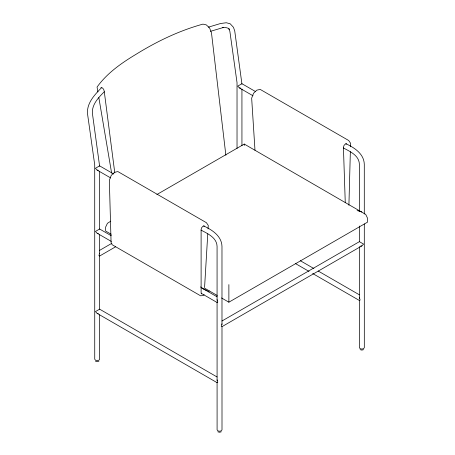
<?xml version="1.0" encoding="UTF-8"?>
<svg xmlns="http://www.w3.org/2000/svg" width="455" height="455" viewBox="0 0 455 455"><rect width="100%" height="100%" fill="white"/><g stroke="black" fill="none" stroke-linecap="round" stroke-linejoin="round"><path stroke-width="0.68" d="M348.905 205.268L350.356 151.708M350.486 146.777L350.583 143.257L348.701 140.504L260.186 89.402L256.865 90.147L253.543 93.241L251.661 98.166L254.988 150.269M204.579 287.418L207.764 233.876M208.06 228.945L208.271 225.418L206.382 222.671L117.873 171.569L114.546 172.314L111.225 175.402L109.342 180.328L111.077 242.452L112.095 244.699L200.609 295.801L203.061 295.562L204.187 294.726M99.622 253.196L98.917 255.608L99.622 256.029L115.57 246.82M221.977 323.835L221.272 326.246L221.977 326.667L361.844 245.916L363.585 244.085L359.393 241.668L221.977 321.002M101.431 87.826C94.606 94.788 86.729 103.046 87.496 113.608L94.714 164.795L94.737 359.188L95.459 360.189L97.194 360.605L98.928 360.189L99.651 359.188L99.639 314.826M104.275 91.762C98.553 97.546 91.921 104.28 92.365 113.09L99.622 166.212M208.14 291.797L209.266 290.961M110.775 221.175L107.42 223.314L105.657 227.051L105.657 231.055L111.174 234.24M156.878 194.524L244.278 144.064L365.74 214.424L367.503 218.155L367.503 222.165L228.876 302.2L221.522 297.951M99.622 250.358L111.89 243.277M217.092 376.99L99.639 309.178L95.448 311.595L97.182 313.427L217.098 382.661L217.803 382.24L217.098 379.823M208.373 27.158L220.601 23.501L226.294 22.75L230.179 23.774L233.46 27.3L234.74 31.003L241.935 84.05M210.5 31.321L223.325 27.51L222.267 27.653L225.47 27.465L228.04 28.187L229.65 29.751L228.962 28.767L229.877 31.406L237.027 82.634L237.032 148.398M98.928 361.196L97.194 361.611L95.459 361.196M363.596 349.673L361.861 350.088L360.127 349.673M221.284 431.835L219.549 432.25L217.814 431.835M346.755 143.871L345.379 144.007L343.997 145.463L343.423 147.386L345.26 202.594M204.443 226.033L203.061 226.169L201.679 227.631L201.11 229.553L201.11 292.679L201.679 293.941M360.69 246.03L361.844 245.916M100.891 87.684L102.273 87.821L103.649 89.277L104.223 91.199L114.791 172.917M111.321 235.764L99.639 229.019L95.448 231.436L97.182 233.267L98.343 233.381M97.182 313.427L98.343 313.54M255.448 91.518L241.923 83.709L237.743 86.131L239.472 87.957L240.638 88.077M113.75 174.037L99.611 165.87L95.425 168.293L97.16 170.124L98.32 170.244M357.124 210.568L361.827 211.928M207.4 290.552L204.375 289.545L200.604 286.877M345.817 143.689C354.314 147.636 364 153.756 364.29 164.249L364.296 214.015M239.472 87.957L252.997 95.766M343.36 147.943C349.992 151.509 359.109 155.405 359.382 164.249L359.387 211.126M300.374 260.743L313.899 268.552M318.204 271.038L359.404 294.823M295.46 263.57L308.985 271.385M312.676 273.512L359.41 300.493L360.115 300.072L359.41 297.661M203.504 225.856C211.996 229.803 221.687 235.917 221.977 246.411L221.989 324.614M97.16 170.124L110.679 177.933M201.047 230.105C207.679 233.677 216.796 237.567 217.069 246.411L217.075 300.442M204.358 288.043L217.228 295.471M201.104 287.594L217.092 296.825M97.182 233.267L111.327 241.434M201.11 293.265L217.098 302.495L217.803 302.075L217.098 299.663M97.893 91.961L97.063 87.064C107.164 72.948 121.877 62.796 136.608 53.957C157.322 41.195 179.441 30.593 202.953 24.121L206.274 24.866L209.596 27.96L211.478 32.885L225.868 155.246M98.837 97.558L111.617 173.076M364.301 223.968L364.318 347.665L363.596 348.666L361.861 349.082L360.127 348.666L359.41 347.665L359.399 300.323M359.387 226.038L359.393 241.668M359.393 246.621L359.399 298.907M244.278 144.064L244.278 145.418M241.935 89.004L241.941 145.623M228.876 284.614L228.876 302.2M221.989 326.747L222.006 429.833L221.284 430.834L219.549 431.249L217.814 430.834L217.092 429.833L217.086 382.2M217.075 301.864L217.086 380.778M99.622 171.165L99.628 229.201M99.628 234.865L99.634 253.975M99.634 255.392L99.639 309.178"/></g></svg>
